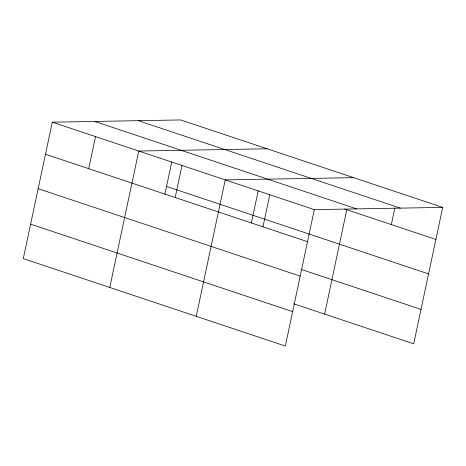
<?xml version="1.0" encoding="UTF-8"?>
<svg xmlns="http://www.w3.org/2000/svg" width="466" height="466" viewBox="0 0 466 466"><rect width="100%" height="100%" fill="white"/><g stroke="black" fill="none" stroke-linecap="round" stroke-linejoin="round"><path stroke-width="0.7" d="M442.7 207.387L180.668 119.943L52.303 122.174L23.3 258.613L285.332 346.057L314.329 209.624L442.7 207.387L413.697 343.826L293.726 303.791M88.721 168.675L95.536 136.602M109.772 287.47L138.769 151.031L267.14 148.8M164.871 194.258L171.762 161.853M175.187 197.532L182.008 165.459M196.238 316.327L225.241 179.888L353.612 177.657M251.343 223.115L258.234 190.71M262.97 226.826L269.785 194.753M324.61 314.096L346.791 209.729M391.335 224.595L394.894 207.859M138.309 120.677L400.341 208.127M94.662 121.434L356.694 208.885M344.735 209.042L435.885 239.46M52.303 122.174L314.329 209.624M166.531 186.452L428.563 273.903M45.482 154.24L307.513 241.691M301.048 269.348L421.019 309.389M38.165 188.683L300.191 276.134M30.622 224.169L292.648 311.62"/></g></svg>
